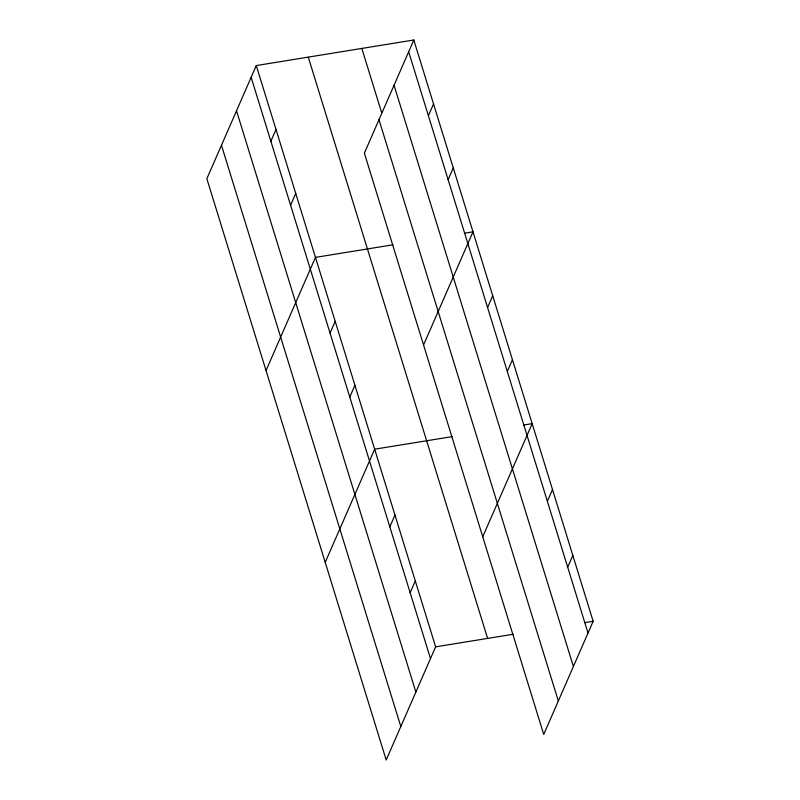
<?xml version="1.0" encoding="UTF-8"?>
<svg xmlns="http://www.w3.org/2000/svg" width="800" height="800" viewBox="0 0 800 800"><rect width="100%" height="100%" fill="white"/><g stroke="black" fill="none" stroke-linecap="round" stroke-linejoin="round"><path stroke-width="1.2" d="M256.28 65.56L206.85 178.72L386.19 760L435.63 646.84L256.28 65.56L413.81 40L593.15 621.28L543.72 734.44L364.37 153.16L413.81 40M270.87 141.28L276.01 129.5M290.6 205.22L295.74 193.44M266.03 370.54L315.47 257.38L393.01 244.8M330.05 333.1L335.2 321.32M428.39 115.72L433.54 103.94M349.78 397.04L354.92 385.26M448.12 179.66L453.27 167.88M325.21 562.37L374.65 449.2L452.2 436.62M423.55 344.98L472.99 231.82L464.53 233.2M389.83 526.86L394.98 515.08M487.58 307.54L492.72 295.76M410.16 592.74L415.3 580.96M507.3 371.48L512.45 359.7M482.74 536.81L532.18 423.64L523.71 425.02M547.36 501.3L552.5 489.52M567.68 567.18L572.83 555.4M435.63 646.84L513.17 634.26M584.69 622.65L593.15 621.28M408.67 51.78L588.01 633.05M394.05 85.23L573.39 666.51M361.83 48.43L381.55 112.38M378.99 119.7L558.33 700.98M308.27 57.13L487.61 638.4M251.14 77.34L430.48 658.61M236.52 110.79L415.87 692.07M221.46 145.26L400.81 726.54"/></g></svg>
